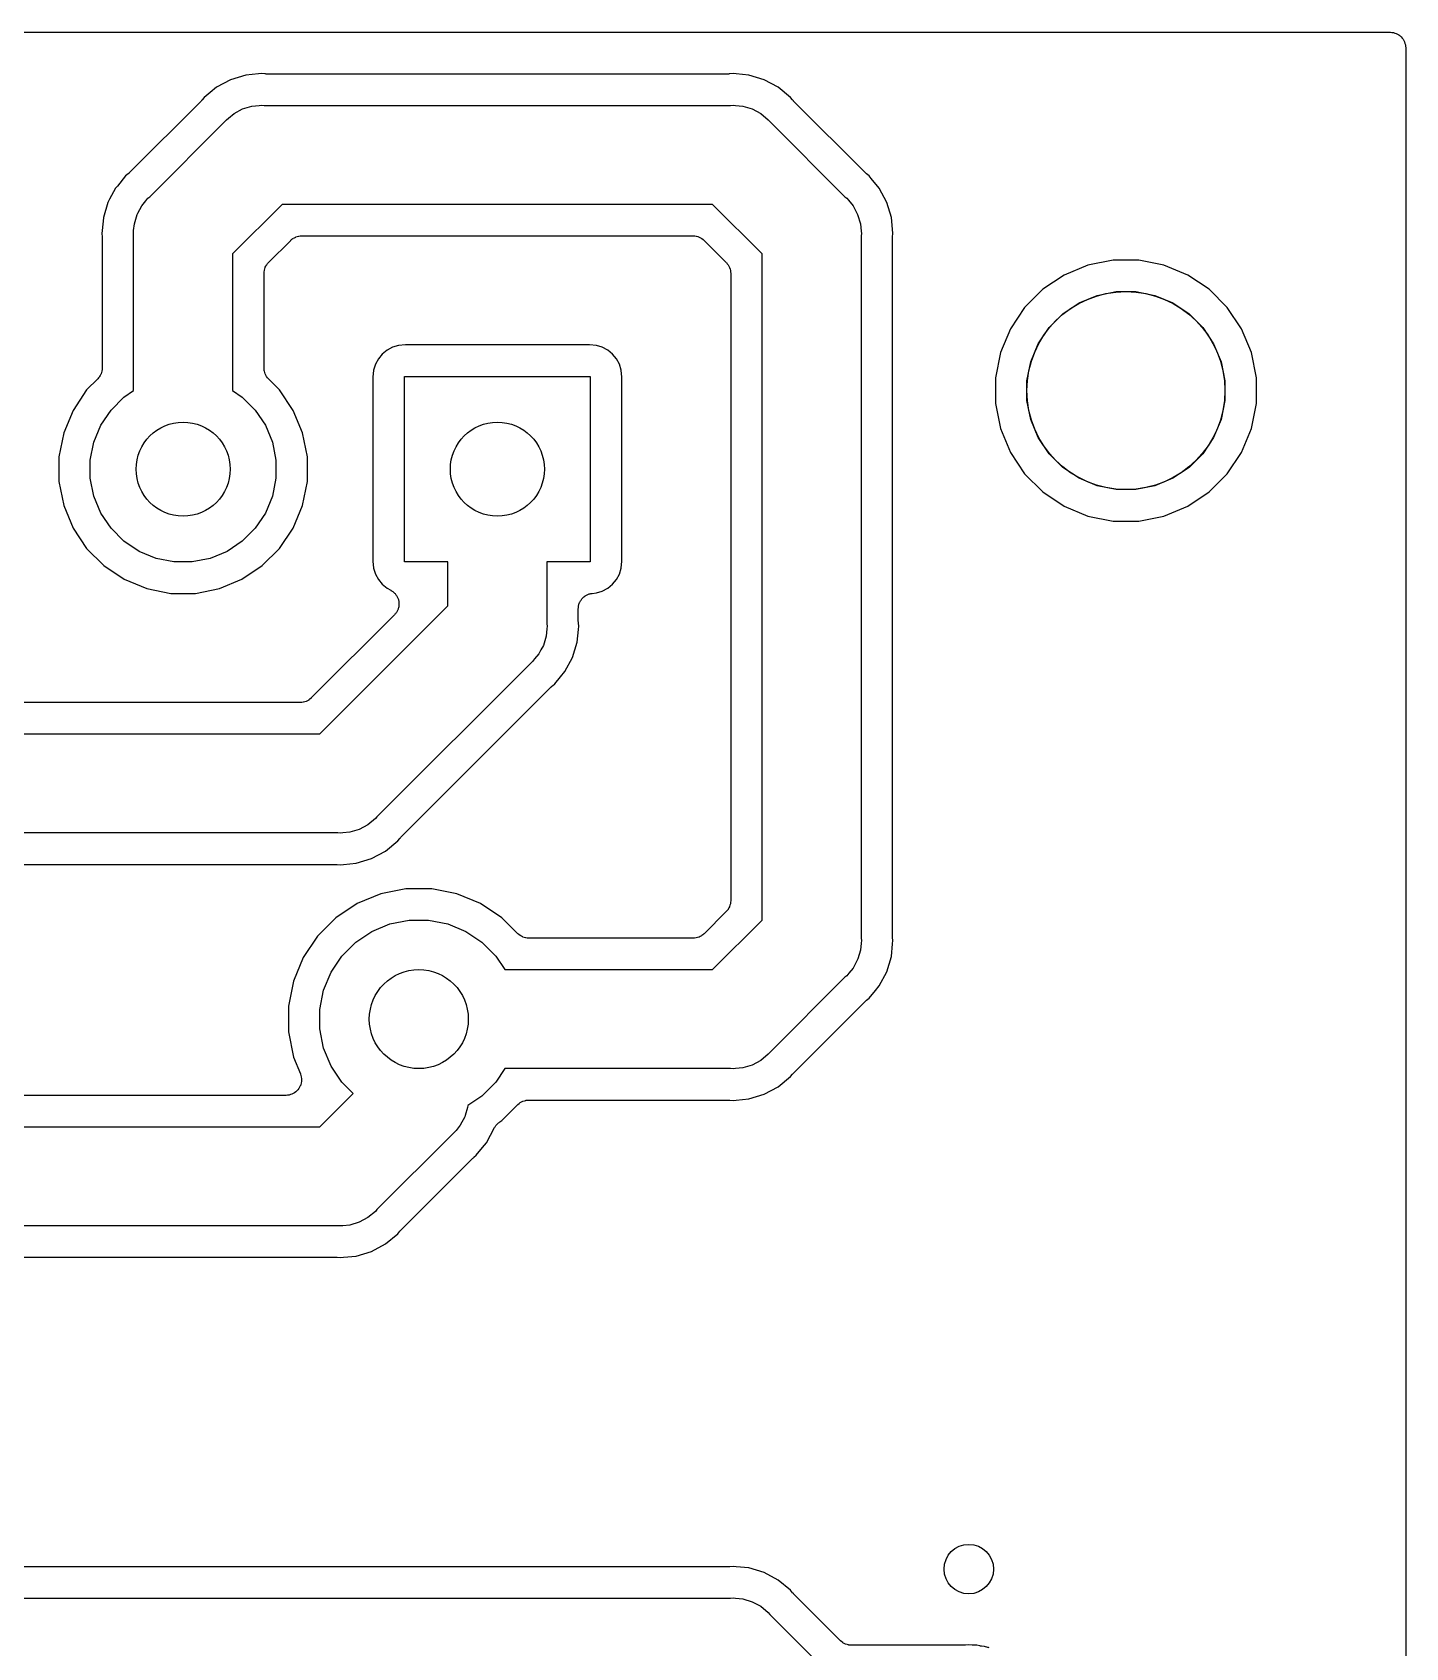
# Model space of a CAD drawing. Extents: x 42.5 to 107.4, y -118.8 to -66.6.
# Drawn here: x 85.19 to 107.39, y -92.71 to -66.6 of the extents above; entities that cross this region are included whole.
import ezdxf

# ---------------------------------------------------------------- set-up
doc = ezdxf.new("R2010")
doc.units = 0
doc.layers.add('BLACK', color=7, linetype='CONTINUOUS')

msp = doc.modelspace()

# ---------------------------------------------------------------- linework, layer by layer
at = {"layer": 'BLACK', "linetype": 'CONTINUOUS'}
for p, q in [((42.718, -66.598), (107.142, -66.598)), ((107.142, -66.598), (107.144, -66.598)), ((107.144, -66.598), (107.144, -66.598)), ((107.144, -66.598), (107.144, -66.598)), ((107.144, -66.598), (107.145, -66.598)), ((107.145, -66.598), (107.169, -66.6006)), ((107.169, -66.6006), (107.192, -66.6031)), ((107.192, -66.6031), (107.193, -66.6034)), ((107.193, -66.6034), (107.194, -66.6035)), ((107.194, -66.6035), (107.216, -66.6106)), ((107.216, -66.6106), (107.239, -66.6175)), ((107.239, -66.6175), (107.24, -66.618)), ((107.24, -66.618), (107.24, -66.6182)), ((107.24, -66.6182), (107.261, -66.6295)), ((107.261, -66.6295), (107.282, -66.6407)), ((107.282, -66.6407), (107.282, -66.6413)), ((107.282, -66.6413), (107.283, -66.6417)), ((107.283, -66.6417), (107.301, -66.6568)), ((107.301, -66.6568), (107.319, -66.6718)), ((107.319, -66.6718), (107.32, -66.6725)), ((107.32, -66.6725), (107.321, -66.6731)), ((107.321, -66.6731), (107.335, -66.6914)), ((107.335, -66.6914), (107.35, -66.7097)), ((107.35, -66.7097), (107.351, -66.7104)), ((107.351, -66.7104), (107.351, -66.7111)), ((107.351, -66.7111), (107.362, -66.7319)), ((107.362, -66.7319), (107.373, -66.7527)), ((107.373, -66.7527), (107.373, -66.7536)), ((107.373, -66.7536), (107.374, -66.7543)), ((107.374, -66.7543), (107.38, -66.7768)), ((107.38, -66.7768), (107.387, -66.7994)), ((107.387, -66.7994), (107.387, -66.8003)), ((107.387, -66.8003), (107.388, -66.8012)), ((107.388, -66.8012), (107.39, -66.8246)), ((107.39, -66.8246), (107.392, -66.848)), ((107.392, -66.848), (107.392, -118.572)), ((88.397, -67.3657), (88.1698, -67.4872)), ((88.6436, -67.2909), (88.397, -67.3657)), ((88.8479, -67.2708), (88.6436, -67.2909)), ((88.848, -67.2708), (88.8479, -67.2708)), ((88.9, -67.2657), (88.848, -67.2708)), ((88.952, -67.2708), (88.9, -67.2657)), ((88.9626, -67.2708), (88.952, -67.2708)), ((88.973, -67.272), (88.9626, -67.2708)), ((88.9765, -67.272), (88.973, -67.272)), ((96.4435, -67.272), (88.9765, -67.272)), ((96.454, -67.271), (96.4435, -67.272)), ((96.4645, -67.2711), (96.454, -67.271)), ((96.468, -67.2708), (96.4645, -67.2711)), ((96.52, -67.2657), (96.468, -67.2708)), ((96.572, -67.2708), (96.52, -67.2657)), ((96.7764, -67.2909), (96.572, -67.2708)), ((96.572, -67.2708), (96.572, -67.2708)), ((97.023, -67.3657), (96.7764, -67.2909)), ((97.2502, -67.4872), (97.023, -67.3657)), ((88.0661, -67.5723), (87.9706, -67.6506)), ((88.1698, -67.4872), (88.0661, -67.5723)), ((88.0661, -67.5723), (88.0661, -67.5723)), ((97.4494, -67.6506), (97.2502, -67.4872)), ((87.921, -67.7092), (86.7592, -68.871)), ((87.9277, -67.7011), (87.921, -67.7092)), ((87.9352, -67.6937), (87.9277, -67.7011)), ((87.9375, -67.691), (87.9352, -67.6937)), ((87.9706, -67.6506), (87.9375, -67.691)), ((88.4534, -67.9116), (88.5924, -67.8373)), ((88.5924, -67.8373), (88.7432, -67.7916)), ((88.7432, -67.7916), (88.8607, -67.78)), ((88.8607, -67.78), (88.9, -67.7761)), ((88.8607, -67.78), (88.8607, -67.78)), ((88.9, -67.7761), (88.9393, -67.78)), ((88.9393, -67.78), (96.4807, -67.78)), ((96.4807, -67.78), (96.52, -67.7761)), ((96.52, -67.7761), (96.5593, -67.78)), ((96.5593, -67.78), (96.5593, -67.78)), ((96.5593, -67.78), (96.6768, -67.7916)), ((96.6768, -67.7916), (96.8276, -67.8373)), ((96.8276, -67.8373), (96.9666, -67.9116)), ((97.4825, -67.6911), (97.4494, -67.6506)), ((97.49, -67.6985), (97.4825, -67.6911)), ((97.4966, -67.7067), (97.49, -67.6985)), ((97.499, -67.7092), (97.4966, -67.7067)), ((98.6608, -68.871), (97.499, -67.7092)), ((87.0921, -69.2565), (88.3065, -68.0421)), ((88.3065, -68.0421), (88.3316, -68.0116)), ((88.3316, -68.0116), (88.3621, -67.9865)), ((88.3621, -67.9865), (88.4534, -67.9116)), ((96.9666, -67.9116), (97.0884, -68.0116)), ((97.0884, -68.0116), (97.1135, -68.0421)), ((97.1135, -68.0421), (98.3279, -69.2565)), ((86.7006, -68.9206), (86.5672, -69.0832)), ((86.7411, -68.8875), (86.7006, -68.9206)), ((86.7485, -68.88), (86.7411, -68.8875)), ((86.7567, -68.8734), (86.7485, -68.88)), ((86.7592, -68.871), (86.7567, -68.8734)), ((98.6689, -68.8777), (98.6608, -68.871)), ((98.6763, -68.8852), (98.6689, -68.8777)), ((98.679, -68.8875), (98.6763, -68.8852)), ((98.7194, -68.9206), (98.679, -68.8875)), ((98.7525, -68.961), (98.7194, -68.9206)), ((86.5372, -69.1198), (86.4425, -69.297)), ((86.5672, -69.0832), (86.5372, -69.1198)), ((86.5672, -69.0832), (86.5672, -69.0832)), ((98.8828, -69.1198), (98.7525, -68.961)), ((98.7525, -68.961), (98.7525, -68.961)), ((99.0043, -69.347), (98.8828, -69.1198)), ((86.4157, -69.347), (86.3409, -69.5936)), ((86.4425, -69.297), (86.4157, -69.347)), ((86.8991, -69.5203), (86.9616, -69.4034)), ((86.9616, -69.4034), (87.0262, -69.3247)), ((87.0262, -69.3247), (87.0616, -69.2816)), ((87.0616, -69.2816), (87.0921, -69.2565)), ((89.2314, -69.38), (88.43, -70.1814)), ((96.1886, -69.38), (89.2314, -69.38)), ((96.99, -70.1814), (96.1886, -69.38)), ((98.3279, -69.2565), (98.3584, -69.2816)), ((98.3584, -69.2816), (98.3835, -69.3121)), ((98.3835, -69.3121), (98.4584, -69.4034)), ((98.4584, -69.4034), (98.5208, -69.5201)), ((99.0791, -69.5936), (99.0043, -69.347)), ((86.3352, -69.6521), (86.3157, -69.85)), ((86.3409, -69.5936), (86.3352, -69.6521)), ((86.3352, -69.6521), (86.3352, -69.6521)), ((86.8306, -69.8043), (86.8416, -69.6932)), ((86.8416, -69.6932), (86.8873, -69.5424)), ((86.8873, -69.5424), (86.8991, -69.5203)), ((98.5208, -69.5201), (98.5327, -69.5424)), ((98.5327, -69.5424), (98.5784, -69.6932)), ((98.5784, -69.6932), (98.59, -69.8107)), ((99.0848, -69.652), (99.0791, -69.5936)), ((99.0848, -69.6521), (99.0848, -69.652)), ((99.1043, -69.85), (99.0848, -69.6521)), ((86.3157, -69.85), (86.3208, -69.902)), ((86.3208, -69.902), (86.3211, -69.9055)), ((86.3211, -69.9055), (86.321, -69.916)), ((86.321, -69.916), (86.322, -69.9265)), ((86.322, -69.9265), (86.322, -72.0247)), ((86.8261, -69.85), (86.8306, -69.8043)), ((86.83, -69.8893), (86.8261, -69.85)), ((86.83, -71.0807), (86.83, -69.8893)), ((89.0112, -70.3186), (89.3686, -69.9612)), ((89.3686, -69.9612), (89.3692, -69.9606)), ((89.3692, -69.9606), (89.3711, -69.9588)), ((89.3692, -69.9606), (89.3692, -69.9606)), ((89.3692, -69.9606), (89.3692, -69.9606)), ((89.3711, -69.9588), (89.3891, -69.9444)), ((89.3891, -69.9444), (89.407, -69.9298)), ((89.407, -69.9298), (89.4082, -69.9292)), ((89.4082, -69.9292), (89.4092, -69.9283)), ((89.4092, -69.9283), (89.4297, -69.9177)), ((89.4297, -69.9177), (89.4501, -69.9069)), ((89.4501, -69.9069), (89.4513, -69.9065)), ((89.4513, -69.9065), (89.4525, -69.9059)), ((89.4525, -69.9059), (89.4746, -69.8995)), ((89.4746, -69.8995), (89.4968, -69.8928)), ((89.4968, -69.8928), (89.4981, -69.8926)), ((89.4981, -69.8926), (89.4994, -69.8923)), ((89.4994, -69.8923), (89.5223, -69.8903)), ((89.5223, -69.8903), (89.5453, -69.888)), ((89.5453, -69.888), (95.8747, -69.888)), ((95.8747, -69.888), (95.8755, -69.888)), ((95.8755, -69.888), (95.8755, -69.888)), ((95.8755, -69.888), (95.8756, -69.888)), ((95.8756, -69.888), (95.8781, -69.888)), ((95.8781, -69.888), (95.9011, -69.8906)), ((95.9011, -69.8906), (95.9241, -69.8929)), ((95.9241, -69.8929), (95.9253, -69.8933)), ((95.9253, -69.8933), (95.9266, -69.8935)), ((95.9266, -69.8935), (95.9486, -69.9004)), ((95.9486, -69.9004), (95.9707, -69.9072)), ((95.9707, -69.9072), (95.9719, -69.9078)), ((95.9719, -69.9078), (95.9731, -69.9082)), ((95.9731, -69.9082), (95.9933, -69.9193)), ((95.9933, -69.9193), (96.0137, -69.9303)), ((96.0137, -69.9303), (96.0147, -69.9311)), ((96.0147, -69.9311), (96.0159, -69.9317)), ((96.0159, -69.9317), (96.0335, -69.9465)), ((96.0335, -69.9465), (96.0514, -69.9612)), ((96.0514, -69.9612), (96.4088, -70.3186)), ((98.59, -69.8107), (98.59, -69.8107)), ((98.59, -69.8107), (98.5939, -69.85)), ((98.5939, -69.85), (98.59, -69.8893)), ((98.59, -69.8893), (98.59, -81.2407)), ((99.098, -69.923), (99.0992, -69.9126)), ((99.098, -69.9265), (99.098, -69.923)), ((99.098, -81.2035), (99.098, -69.9265)), ((99.0992, -69.902), (99.1043, -69.85)), ((99.0992, -69.9126), (99.0992, -69.902)), ((88.43, -70.1814), (88.43, -72.3905)), ((96.99, -80.9486), (96.99, -70.1814)), ((88.938, -70.4919), (88.9406, -70.4689)), ((88.938, -70.4944), (88.938, -70.4919)), ((88.938, -70.4945), (88.938, -70.4944)), ((88.938, -70.4953), (88.938, -70.4945)), ((88.938, -70.4945), (88.938, -70.4945)), ((88.938, -72.0247), (88.938, -70.4953)), ((88.9406, -70.4689), (88.9429, -70.4459)), ((88.9429, -70.4459), (88.9433, -70.4447)), ((88.9433, -70.4447), (88.9435, -70.4434)), ((88.9435, -70.4434), (88.9504, -70.4214)), ((88.9504, -70.4214), (88.9572, -70.3993)), ((88.9572, -70.3993), (88.9578, -70.3981)), ((88.9578, -70.3981), (88.9582, -70.3969)), ((88.9582, -70.3969), (88.9693, -70.3767)), ((88.9693, -70.3767), (88.9803, -70.3563)), ((88.9803, -70.3563), (88.9811, -70.3552)), ((88.9811, -70.3552), (88.9817, -70.3541)), ((88.9817, -70.3541), (88.9965, -70.3365)), ((88.9965, -70.3365), (89.0112, -70.3186)), ((96.4088, -70.3186), (96.4094, -70.3192)), ((96.4094, -70.3192), (96.4094, -70.3192)), ((96.4094, -70.3192), (96.4094, -70.3192)), ((96.4094, -70.3192), (96.4112, -70.3211)), ((96.4112, -70.3211), (96.4256, -70.3391)), ((96.4256, -70.3391), (96.4402, -70.357)), ((96.4402, -70.357), (96.4408, -70.3582)), ((96.4408, -70.3582), (96.4417, -70.3592)), ((96.4417, -70.3592), (96.4523, -70.3797)), ((96.4523, -70.3797), (96.4631, -70.4001)), ((96.4631, -70.4001), (96.4635, -70.4013)), ((96.4635, -70.4013), (96.4641, -70.4025)), ((96.4641, -70.4025), (96.4705, -70.4246)), ((96.4705, -70.4246), (96.4772, -70.4468)), ((96.4772, -70.4468), (96.4774, -70.4481)), ((96.4774, -70.4481), (96.4777, -70.4494)), ((96.4777, -70.4494), (96.4797, -70.4723)), ((96.4797, -70.4723), (96.482, -70.4953)), ((96.482, -70.4953), (96.482, -80.6347)), ((102.255, -70.363), (101.871, -70.5219)), ((102.662, -70.282), (102.255, -70.363)), ((103.078, -70.282), (102.662, -70.282)), ((103.485, -70.363), (103.078, -70.282)), ((103.869, -70.5219), (103.485, -70.363)), ((101.526, -70.7526), (101.233, -71.0462)), ((101.871, -70.5219), (101.526, -70.7526)), ((104.214, -70.7526), (103.869, -70.5219)), ((104.507, -71.0462), (104.214, -70.7526)), ((101.85, -71.1472), (102.112, -70.9721)), ((102.112, -70.9721), (102.403, -70.8515)), ((102.403, -70.8515), (102.712, -70.79)), ((102.712, -70.79), (103.028, -70.79)), ((103.028, -70.79), (103.337, -70.8515)), ((103.337, -70.8515), (103.628, -70.9721)), ((103.628, -70.9721), (103.89, -71.1472)), ((86.83, -72.3905), (86.83, -71.0807)), ((86.83, -71.0807), (86.83, -71.0807)), ((101.233, -71.0462), (101.002, -71.3915)), ((101.627, -71.3701), (101.85, -71.1472)), ((103.89, -71.1472), (104.113, -71.3701)), ((104.738, -71.3915), (104.507, -71.0462)), ((101.002, -71.3915), (100.843, -71.7751)), ((101.452, -71.6321), (101.627, -71.3701)), ((104.113, -71.3701), (104.288, -71.6321)), ((104.897, -71.7751), (104.738, -71.3915)), ((90.8491, -71.7991), (90.7856, -71.8764)), ((90.9264, -71.7356), (90.8491, -71.7991)), ((91.0147, -71.6884), (90.9264, -71.7356)), ((91.1104, -71.6594), (91.0147, -71.6884)), ((91.2223, -71.6483), (91.1104, -71.6594)), ((94.1977, -71.6483), (91.2223, -71.6483)), ((94.3096, -71.6594), (94.1977, -71.6483)), ((94.4053, -71.6884), (94.3096, -71.6594)), ((94.4936, -71.7356), (94.4053, -71.6884)), ((94.5709, -71.7991), (94.4936, -71.7356)), ((94.6344, -71.8764), (94.5709, -71.7991)), ((100.843, -71.7751), (100.762, -72.1824)), ((101.331, -71.9233), (101.452, -71.6321)), ((104.288, -71.6321), (104.409, -71.9233)), ((104.978, -72.1824), (104.897, -71.7751)), ((86.3194, -72.0511), (86.3171, -72.0741)), ((86.322, -72.0282), (86.3194, -72.0511)), ((86.322, -72.0247), (86.322, -72.0255)), ((86.322, -72.0255), (86.322, -72.0256)), ((86.322, -72.0256), (86.322, -72.0256)), ((86.322, -72.0256), (86.322, -72.0282)), ((88.9403, -72.0477), (88.938, -72.0247)), ((88.9423, -72.0707), (88.9403, -72.0477)), ((90.7094, -72.0604), (90.6983, -72.1723)), ((90.7384, -71.9647), (90.7094, -72.0604)), ((90.7856, -71.8764), (90.7384, -71.9647)), ((94.6816, -71.9647), (94.6344, -71.8764)), ((94.7106, -72.0604), (94.6816, -71.9647)), ((94.7217, -72.1723), (94.7106, -72.0604)), ((101.27, -72.2324), (101.331, -71.9233)), ((104.409, -71.9233), (104.47, -72.2324)), ((86.2488, -72.2015), (86.0703, -72.38)), ((86.2635, -72.1836), (86.2488, -72.2015)), ((86.2783, -72.1659), (86.2635, -72.1836)), ((86.2789, -72.1648), (86.2783, -72.1659)), ((86.2797, -72.1638), (86.2789, -72.1648)), ((86.2907, -72.1434), (86.2797, -72.1638)), ((86.3018, -72.1232), (86.2907, -72.1434)), ((86.3022, -72.1219), (86.3018, -72.1232)), ((86.3028, -72.1208), (86.3022, -72.1219)), ((86.3096, -72.0987), (86.3028, -72.1208)), ((86.3165, -72.0767), (86.3096, -72.0987)), ((86.3167, -72.0754), (86.3165, -72.0767)), ((86.3171, -72.0741), (86.3167, -72.0754)), ((88.9426, -72.072), (88.9423, -72.0707)), ((88.9428, -72.0733), (88.9426, -72.072)), ((88.9495, -72.0954), (88.9428, -72.0733)), ((88.9559, -72.1175), (88.9495, -72.0954)), ((88.9565, -72.1187), (88.9559, -72.1175)), ((88.9569, -72.12), (88.9565, -72.1187)), ((88.9677, -72.1404), (88.9569, -72.12)), ((88.9783, -72.1609), (88.9677, -72.1404)), ((88.9792, -72.1619), (88.9783, -72.1609)), ((88.9798, -72.1631), (88.9792, -72.1619)), ((88.9944, -72.1809), (88.9798, -72.1631)), ((89.0088, -72.199), (88.9944, -72.1809)), ((89.0106, -72.2008), (89.0088, -72.199)), ((89.0106, -72.2009), (89.0106, -72.2008)), ((89.0112, -72.2015), (89.0106, -72.2009)), ((89.0106, -72.2009), (89.0106, -72.2009)), ((89.1897, -72.38), (89.0112, -72.2015)), ((90.6983, -72.1723), (90.6983, -75.1477)), ((91.21, -75.16), (91.21, -72.16)), ((91.21, -72.16), (94.21, -72.16)), ((94.21, -72.16), (94.21, -75.16)), ((94.7217, -75.1477), (94.7217, -72.1723)), ((100.762, -72.1824), (100.762, -72.5976)), ((101.27, -72.5476), (101.27, -72.2324)), ((104.47, -72.2324), (104.47, -72.5476)), ((104.978, -72.5976), (104.978, -72.1824)), ((86.0703, -72.38), (85.8505, -72.7089)), ((86.4649, -72.7038), (86.6738, -72.4949)), ((86.6738, -72.4949), (86.83, -72.3905)), ((88.43, -72.3905), (88.5862, -72.4949)), ((88.5862, -72.4949), (88.7951, -72.7038)), ((89.4095, -72.7089), (89.1897, -72.38)), ((101.331, -72.8567), (101.27, -72.5476)), ((104.47, -72.5476), (104.409, -72.8567)), ((85.8505, -72.7089), (85.6992, -73.0743)), ((86.3007, -72.9495), (86.4649, -72.7038)), ((88.7951, -72.7038), (88.9593, -72.9495)), ((89.5608, -73.0743), (89.4095, -72.7089)), ((100.762, -72.5976), (100.843, -73.0049)), ((104.897, -73.0049), (104.978, -72.5976)), ((85.6992, -73.0743), (85.622, -73.4622)), ((86.1876, -73.2225), (86.3007, -72.9495)), ((88.9593, -72.9495), (89.0724, -73.2225)), ((89.638, -73.4622), (89.5608, -73.0743)), ((100.843, -73.0049), (101.002, -73.3885)), ((101.452, -73.1479), (101.331, -72.8567)), ((104.409, -72.8567), (104.288, -73.1479)), ((104.738, -73.3885), (104.897, -73.0049)), ((86.13, -73.5123), (86.1876, -73.2225)), ((89.0724, -73.2225), (89.13, -73.5123)), ((101.627, -73.4099), (101.452, -73.1479)), ((104.288, -73.1479), (104.113, -73.4099)), ((85.622, -73.4622), (85.622, -73.8578)), ((86.13, -73.8077), (86.13, -73.5123)), ((89.13, -73.5123), (89.13, -73.8077)), ((89.638, -73.8578), (89.638, -73.4622)), ((101.002, -73.3885), (101.233, -73.7338)), ((101.85, -73.6328), (101.627, -73.4099)), ((102.112, -73.8079), (101.85, -73.6328)), ((103.89, -73.6328), (103.628, -73.8079)), ((104.113, -73.4099), (103.89, -73.6328)), ((104.507, -73.7338), (104.738, -73.3885)), ((85.622, -73.8578), (85.6992, -74.2457)), ((86.1876, -74.0975), (86.13, -73.8077)), ((89.13, -73.8077), (89.0724, -74.0975)), ((89.5608, -74.2457), (89.638, -73.8578)), ((101.233, -73.7338), (101.526, -74.0274)), ((102.403, -73.9285), (102.112, -73.8079)), ((103.628, -73.8079), (103.337, -73.9285)), ((104.214, -74.0274), (104.507, -73.7338)), ((86.3007, -74.3705), (86.1876, -74.0975)), ((89.0724, -74.0975), (88.9593, -74.3705)), ((101.526, -74.0274), (101.871, -74.2581)), ((102.712, -73.99), (102.403, -73.9285)), ((103.028, -73.99), (102.712, -73.99)), ((103.337, -73.9285), (103.028, -73.99)), ((103.869, -74.2581), (104.214, -74.0274)), ((85.6992, -74.2457), (85.8505, -74.6111)), ((86.4649, -74.6162), (86.3007, -74.3705)), ((88.9593, -74.3705), (88.7951, -74.6162)), ((89.4095, -74.6111), (89.5608, -74.2457)), ((101.871, -74.2581), (102.255, -74.417)), ((102.255, -74.417), (102.662, -74.498)), ((103.078, -74.498), (103.485, -74.417)), ((103.485, -74.417), (103.869, -74.2581)), ((85.8505, -74.6111), (86.0703, -74.94)), ((86.6738, -74.8251), (86.4649, -74.6162)), ((88.7951, -74.6162), (88.5862, -74.8251)), ((89.1897, -74.94), (89.4095, -74.6111)), ((102.662, -74.498), (103.078, -74.498)), ((86.0703, -74.94), (86.35, -75.2197)), ((86.9195, -74.9893), (86.6738, -74.8251)), ((88.5862, -74.8251), (88.3405, -74.9893)), ((88.91, -75.2197), (89.1897, -74.94)), ((87.1925, -75.1024), (86.9195, -74.9893)), ((87.4823, -75.16), (87.1925, -75.1024)), ((87.7777, -75.16), (87.4823, -75.16)), ((88.0675, -75.1024), (87.7777, -75.16)), ((88.3405, -74.9893), (88.0675, -75.1024)), ((90.6983, -75.1477), (90.7094, -75.2596)), ((91.91, -75.16), (91.21, -75.16)), ((91.91, -75.8686), (91.91, -75.16)), ((94.21, -75.16), (93.51, -75.16)), ((93.51, -75.16), (93.51, -76.1607)), ((94.7106, -75.2596), (94.7217, -75.1477)), ((86.35, -75.2197), (86.6789, -75.4395)), ((86.6789, -75.4395), (87.0443, -75.5908)), ((88.2157, -75.5908), (88.5811, -75.4395)), ((88.5811, -75.4395), (88.91, -75.2197)), ((90.7094, -75.2596), (90.7384, -75.3553)), ((90.7384, -75.3553), (90.7856, -75.4436)), ((90.7856, -75.4436), (90.8491, -75.5209)), ((94.5709, -75.5209), (94.6344, -75.4436)), ((94.6344, -75.4436), (94.6816, -75.3553)), ((94.6816, -75.3553), (94.7106, -75.2596)), ((87.0443, -75.5908), (87.4322, -75.668)), ((87.4322, -75.668), (87.8278, -75.668)), ((87.8278, -75.668), (88.2157, -75.5908)), ((90.8491, -75.5209), (90.9264, -75.5844)), ((90.9264, -75.5844), (90.9871, -75.6169)), ((90.9871, -75.6169), (90.9902, -75.6186)), ((90.9902, -75.6186), (90.9997, -75.6251)), ((90.9997, -75.6251), (91.0098, -75.6306)), ((91.0098, -75.6306), (91.0197, -75.6389)), ((91.0197, -75.6389), (91.0304, -75.6462)), ((91.0304, -75.6462), (91.0384, -75.6545)), ((91.0384, -75.6545), (91.0473, -75.6618)), ((91.0473, -75.6618), (91.0554, -75.6719)), ((91.0554, -75.6719), (91.0645, -75.6811)), ((91.0645, -75.6811), (91.0707, -75.6908)), ((91.0707, -75.6908), (91.078, -75.6997)), ((91.078, -75.6997), (91.084, -75.7112)), ((91.084, -75.7112), (91.0911, -75.722)), ((91.0911, -75.722), (91.0954, -75.7327)), ((94.1019, -75.7303), (94.1099, -75.7223)), ((94.1099, -75.7223), (94.1209, -75.715)), ((94.1209, -75.715), (94.1311, -75.7068)), ((94.1311, -75.7068), (94.1411, -75.7015)), ((94.1411, -75.7015), (94.1505, -75.6953)), ((94.1505, -75.6953), (94.1627, -75.6902)), ((94.1627, -75.6902), (94.1743, -75.6842)), ((94.1743, -75.6842), (94.1852, -75.681)), ((94.1852, -75.681), (94.1956, -75.6767)), ((94.1956, -75.6767), (94.2085, -75.6741)), ((94.2085, -75.6741), (94.2212, -75.6704)), ((94.2212, -75.6704), (94.2324, -75.6694)), ((94.2324, -75.6694), (94.2435, -75.6672)), ((94.2435, -75.6672), (94.3096, -75.6606)), ((94.3096, -75.6606), (94.4053, -75.6316)), ((94.4053, -75.6316), (94.4936, -75.5844)), ((94.4936, -75.5844), (94.5709, -75.5209)), ((89.8386, -77.94), (91.91, -75.8686)), ((91.0688, -75.9864), (91.0616, -75.9971)), ((91.077, -75.9764), (91.0688, -75.9864)), ((91.0825, -75.9663), (91.077, -75.9764)), ((91.0889, -75.9568), (91.0825, -75.9663)), ((91.094, -75.9448), (91.0889, -75.9568)), ((91.1001, -75.9334), (91.094, -75.9448)), ((91.0954, -75.7327), (91.1008, -75.7429)), ((91.1035, -75.9224), (91.1001, -75.9334)), ((91.1008, -75.7429), (91.1044, -75.7553)), ((91.1079, -75.9118), (91.1035, -75.9224)), ((91.1044, -75.7553), (91.1093, -75.7673)), ((91.1106, -75.8992), (91.1079, -75.9118)), ((91.1093, -75.7673), (91.1114, -75.7786)), ((91.1144, -75.8868), (91.1106, -75.8992)), ((91.1114, -75.7786), (91.1147, -75.7897)), ((91.1155, -75.8753), (91.1144, -75.8868)), ((91.1147, -75.7897), (91.1159, -75.8025)), ((91.1179, -75.864), (91.1155, -75.8753)), ((91.1159, -75.8025), (91.1183, -75.8153)), ((91.118, -75.8511), (91.1179, -75.864)), ((91.1193, -75.8382), (91.118, -75.8511)), ((91.1183, -75.8153), (91.1182, -75.8268)), ((91.1182, -75.8268), (91.1193, -75.8382)), ((94.018, -75.9125), (94.0193, -75.9012)), ((94.018, -75.916), (94.018, -75.9125)), ((94.018, -76.1235), (94.018, -75.916)), ((94.0193, -75.9012), (94.0194, -75.8899)), ((94.0194, -75.8899), (94.022, -75.877)), ((94.022, -75.877), (94.0235, -75.864)), ((94.0235, -75.864), (94.0269, -75.8532)), ((94.0269, -75.8532), (94.0291, -75.8421)), ((94.0291, -75.8421), (94.0342, -75.83)), ((94.0342, -75.83), (94.0382, -75.8175)), ((94.0382, -75.8175), (94.0437, -75.8076)), ((94.0437, -75.8076), (94.048, -75.7971)), ((94.048, -75.7971), (94.0554, -75.7862)), ((94.0554, -75.7862), (94.0617, -75.7747)), ((94.0617, -75.7747), (94.069, -75.7661)), ((94.069, -75.7661), (94.0753, -75.7567)), ((94.0753, -75.7567), (94.0846, -75.7474)), ((94.0846, -75.7474), (94.0931, -75.7373)), ((94.0931, -75.7373), (94.1019, -75.7303)), ((91.0461, -76.0141), (89.7014, -77.3588)), ((91.0534, -76.0052), (91.0461, -76.0141)), ((91.0616, -75.9971), (91.0534, -76.0052)), ((93.51, -76.2393), (93.4984, -76.3568)), ((93.51, -76.1607), (93.5139, -76.2)), ((93.5139, -76.2), (93.51, -76.2393)), ((93.51, -76.2393), (93.51, -76.2393)), ((94.019, -76.134), (94.018, -76.1235)), ((94.0189, -76.1445), (94.019, -76.134)), ((94.0192, -76.148), (94.0189, -76.1445)), ((94.0243, -76.2), (94.0192, -76.148)), ((94.0192, -76.252), (94.0243, -76.2)), ((93.4527, -76.5076), (93.4143, -76.5795)), ((93.4984, -76.3568), (93.4527, -76.5076)), ((93.9243, -76.703), (93.9991, -76.4564)), ((93.9991, -76.4564), (94.0192, -76.252)), ((94.0192, -76.252), (94.0192, -76.252)), ((93.2784, -76.7684), (93.2479, -76.7935)), ((93.3112, -76.7284), (93.2784, -76.7684)), ((93.3784, -76.6466), (93.3112, -76.7284)), ((93.4143, -76.5795), (93.3784, -76.6466)), ((93.8028, -76.9302), (93.9243, -76.703)), ((93.2479, -76.7935), (90.7635, -79.2779)), ((93.6394, -77.1294), (93.7325, -77.0159)), ((93.7325, -77.0159), (93.8028, -76.9302)), ((93.7325, -77.0159), (93.7325, -77.0159)), ((91.149, -79.6108), (93.5808, -77.179)), ((93.5808, -77.179), (93.5833, -77.1766)), ((93.5833, -77.1766), (93.5915, -77.17)), ((93.5915, -77.17), (93.599, -77.1625)), ((93.599, -77.1625), (93.6394, -77.1294)), ((89.5247, -77.432), (76.2765, -77.432)), ((89.5477, -77.4297), (89.5247, -77.432)), ((89.5706, -77.4277), (89.5477, -77.4297)), ((89.5719, -77.4274), (89.5706, -77.4277)), ((89.5732, -77.4272), (89.5719, -77.4274)), ((89.5954, -77.4205), (89.5732, -77.4272)), ((89.6175, -77.4141), (89.5954, -77.4205)), ((89.6187, -77.4135), (89.6175, -77.4141)), ((89.6199, -77.4131), (89.6187, -77.4135)), ((89.6403, -77.4023), (89.6199, -77.4131)), ((89.6608, -77.3917), (89.6403, -77.4023)), ((89.6618, -77.3908), (89.6608, -77.3917)), ((89.663, -77.3902), (89.6618, -77.3908)), ((89.6809, -77.3756), (89.663, -77.3902)), ((89.6989, -77.3612), (89.6809, -77.3756)), ((89.7008, -77.3594), (89.6989, -77.3612)), ((89.7014, -77.3588), (89.7008, -77.3594)), ((89.7008, -77.3594), (89.7008, -77.3594)), ((89.7008, -77.3594), (89.7008, -77.3594)), ((76.2393, -77.94), (89.8386, -77.94)), ((90.7384, -79.3084), (90.6166, -79.4084)), ((90.7635, -79.2779), (90.7384, -79.3084)), ((90.1307, -79.54), (76.5314, -79.54)), ((90.17, -79.5439), (90.1307, -79.54)), ((90.2093, -79.54), (90.17, -79.5439)), ((90.3268, -79.5284), (90.2093, -79.54)), ((90.2093, -79.54), (90.2093, -79.54)), ((90.4776, -79.4827), (90.3268, -79.5284)), ((90.6166, -79.4084), (90.4776, -79.4827)), ((91.0994, -79.6694), (91.1325, -79.6289)), ((91.1325, -79.6289), (91.1348, -79.6263)), ((91.1348, -79.6263), (91.1423, -79.6189)), ((91.1423, -79.6189), (91.149, -79.6108)), ((90.673, -79.9543), (90.9002, -79.8328)), ((90.9002, -79.8328), (91.0994, -79.6694)), ((76.8453, -80.048), (90.0935, -80.048)), ((90.0935, -80.048), (90.097, -80.048)), ((90.097, -80.048), (90.1074, -80.0492)), ((90.1074, -80.0492), (90.118, -80.0492)), ((90.118, -80.0492), (90.17, -80.0543)), ((90.17, -80.0543), (90.222, -80.0492)), ((90.222, -80.0492), (90.2221, -80.0492)), ((90.2221, -80.0492), (90.4264, -80.0291)), ((90.4264, -80.0291), (90.673, -79.9543)), ((90.4415, -80.6819), (90.0962, -80.9126)), ((90.8251, -80.523), (90.4415, -80.6819)), ((91.2324, -80.442), (90.8251, -80.523)), ((91.6476, -80.442), (91.2324, -80.442)), ((92.0549, -80.523), (91.6476, -80.442)), ((92.4385, -80.6819), (92.0549, -80.523)), ((92.7838, -80.9126), (92.4385, -80.6819)), ((96.4765, -80.6866), (96.4696, -80.7086)), ((96.4767, -80.6853), (96.4765, -80.6866)), ((96.4771, -80.6841), (96.4767, -80.6853)), ((96.4794, -80.6611), (96.4771, -80.6841)), ((96.482, -80.6381), (96.4794, -80.6611)), ((96.482, -80.6347), (96.482, -80.6355)), ((96.482, -80.6355), (96.482, -80.6355)), ((96.482, -80.6355), (96.482, -80.6356)), ((96.482, -80.6356), (96.482, -80.6381)), ((90.0962, -80.9126), (89.8026, -81.2062)), ((93.0399, -81.1688), (92.7838, -80.9126)), ((96.4088, -80.8114), (96.0514, -81.1688)), ((96.1886, -81.75), (96.99, -80.9486)), ((96.4235, -80.7935), (96.4088, -80.8114)), ((96.4383, -80.7759), (96.4235, -80.7935)), ((96.4389, -80.7747), (96.4383, -80.7759)), ((96.4397, -80.7737), (96.4389, -80.7747)), ((96.4507, -80.7533), (96.4397, -80.7737)), ((96.4618, -80.7331), (96.4507, -80.7533)), ((96.4622, -80.7319), (96.4618, -80.7331)), ((96.4628, -80.7307), (96.4622, -80.7319)), ((96.4696, -80.7086), (96.4628, -80.7307)), ((89.8026, -81.2062), (89.5719, -81.5515)), ((90.4201, -81.3072), (90.6821, -81.1321)), ((90.6821, -81.1321), (90.9733, -81.0115)), ((90.9733, -81.0115), (91.2824, -80.95)), ((91.2824, -80.95), (91.5976, -80.95)), ((91.5976, -80.95), (91.9067, -81.0115)), ((91.9067, -81.0115), (92.1979, -81.1321)), ((92.1979, -81.1321), (92.4599, -81.3072)), ((93.0578, -81.1835), (93.0399, -81.1688)), ((93.0755, -81.1983), (93.0578, -81.1835)), ((93.0766, -81.1989), (93.0755, -81.1983)), ((93.0776, -81.1997), (93.0766, -81.1989)), ((93.0981, -81.2107), (93.0776, -81.1997)), ((96.0108, -81.2017), (95.9903, -81.2123)), ((96.0118, -81.2008), (96.0108, -81.2017)), ((96.013, -81.2002), (96.0118, -81.2008)), ((96.0309, -81.1856), (96.013, -81.2002)), ((96.0489, -81.1712), (96.0309, -81.1856)), ((96.0508, -81.1694), (96.0489, -81.1712)), ((96.0514, -81.1688), (96.0508, -81.1694)), ((96.0508, -81.1694), (96.0508, -81.1694)), ((96.0508, -81.1694), (96.0508, -81.1694)), ((99.099, -81.2139), (99.098, -81.2035)), ((90.1972, -81.5301), (90.4201, -81.3072)), ((92.4599, -81.3072), (92.6828, -81.5301)), ((93.1182, -81.2218), (93.0981, -81.2107)), ((93.1195, -81.2222), (93.1182, -81.2218)), ((93.1206, -81.2228), (93.1195, -81.2222)), ((93.1427, -81.2296), (93.1206, -81.2228)), ((93.1647, -81.2365), (93.1427, -81.2296)), ((93.166, -81.2367), (93.1647, -81.2365)), ((93.1673, -81.2371), (93.166, -81.2367)), ((93.1903, -81.2394), (93.1673, -81.2371)), ((93.2132, -81.242), (93.1903, -81.2394)), ((93.2158, -81.242), (93.2132, -81.242)), ((93.2159, -81.242), (93.2158, -81.242)), ((93.2158, -81.242), (93.2158, -81.242)), ((93.2167, -81.242), (93.2159, -81.242)), ((95.8747, -81.242), (93.2167, -81.242)), ((95.8977, -81.2397), (95.8747, -81.242)), ((95.9206, -81.2377), (95.8977, -81.2397)), ((95.9219, -81.2374), (95.9206, -81.2377)), ((95.9232, -81.2372), (95.9219, -81.2374)), ((95.9454, -81.2305), (95.9232, -81.2372)), ((95.9675, -81.2241), (95.9454, -81.2305)), ((95.9687, -81.2235), (95.9675, -81.2241)), ((95.9699, -81.2231), (95.9687, -81.2235)), ((95.9903, -81.2123), (95.9699, -81.2231)), ((98.5784, -81.4368), (98.5366, -81.5747)), ((98.59, -81.3193), (98.5784, -81.4368)), ((98.59, -81.2407), (98.5939, -81.28)), ((98.5939, -81.28), (98.59, -81.3193)), ((98.59, -81.3193), (98.59, -81.3193)), ((99.0791, -81.5364), (99.0992, -81.332)), ((99.0989, -81.2245), (99.099, -81.2139)), ((99.0992, -81.228), (99.0989, -81.2245)), ((99.1043, -81.28), (99.0992, -81.228)), ((99.0992, -81.332), (99.1043, -81.28)), ((99.0992, -81.332), (99.0992, -81.332)), ((89.5719, -81.5515), (89.413, -81.9351)), ((90.0221, -81.7921), (90.1972, -81.5301)), ((92.6828, -81.5301), (92.8298, -81.75)), ((98.4584, -81.7266), (98.3914, -81.8082)), ((98.5327, -81.5876), (98.4584, -81.7266)), ((98.5366, -81.5747), (98.5327, -81.5876)), ((99.0043, -81.783), (99.0791, -81.5364)), ((89.413, -81.9351), (89.332, -82.3424)), ((89.9015, -82.0833), (90.0221, -81.7921)), ((92.8298, -81.75), (96.1886, -81.75)), ((98.3279, -81.8735), (97.1135, -83.0879)), ((98.3584, -81.8484), (98.3279, -81.8735)), ((98.3914, -81.8082), (98.3584, -81.8484)), ((98.8828, -82.0102), (99.0043, -81.783)), ((89.84, -82.3924), (89.9015, -82.0833)), ((98.6633, -82.2566), (98.6715, -82.25)), ((98.6715, -82.25), (98.679, -82.2425)), ((98.679, -82.2425), (98.7194, -82.2094)), ((98.7194, -82.2094), (98.8206, -82.086)), ((98.8206, -82.086), (98.8828, -82.0102)), ((89.332, -82.3424), (89.332, -82.7576)), ((89.84, -82.7076), (89.84, -82.3924)), ((97.499, -83.4208), (98.6608, -82.259)), ((98.6608, -82.259), (98.6633, -82.2566)), ((89.332, -82.7576), (89.413, -83.1649)), ((89.9015, -83.0167), (89.84, -82.7076)), ((90.0221, -83.3079), (89.9015, -83.0167)), ((89.413, -83.1649), (89.5254, -83.4363)), ((96.8276, -83.2927), (96.6768, -83.3384)), ((96.9666, -83.2184), (96.8276, -83.2927)), ((97.0884, -83.1184), (96.9666, -83.2184)), ((97.1135, -83.0879), (97.0884, -83.1184)), ((89.5254, -83.4363), (89.5262, -83.4383)), ((89.5262, -83.4383), (89.5263, -83.4383)), ((89.5263, -83.4383), (89.5263, -83.4384)), ((89.5263, -83.4384), (89.5268, -83.4396)), ((89.5268, -83.4396), (89.5334, -83.4625)), ((89.5334, -83.4625), (89.54, -83.4852)), ((89.5419, -83.5586), (89.5394, -83.5823)), ((89.54, -83.4852), (89.5401, -83.4858)), ((89.5401, -83.4858), (89.5403, -83.4864)), ((89.5403, -83.4864), (89.5423, -83.5101)), ((89.5445, -83.5351), (89.5419, -83.5586)), ((89.5423, -83.5101), (89.5445, -83.5337)), ((89.5445, -83.5337), (89.5444, -83.5344)), ((89.5444, -83.5344), (89.5445, -83.5351)), ((90.1972, -83.5699), (90.0221, -83.3079)), ((92.8298, -83.35), (92.6828, -83.5699)), ((96.4807, -83.35), (92.8298, -83.35)), ((96.52, -83.3539), (96.4807, -83.35)), ((96.5593, -83.35), (96.52, -83.3539)), ((96.6768, -83.3384), (96.5593, -83.35)), ((96.5593, -83.35), (96.5593, -83.35)), ((97.2502, -83.6428), (97.4494, -83.4794)), ((97.4494, -83.4794), (97.4825, -83.4389)), ((97.4825, -83.4389), (97.4848, -83.4363)), ((97.4848, -83.4363), (97.4923, -83.4289)), ((97.4923, -83.4289), (97.499, -83.4208)), ((89.2945, -83.782), (82.6265, -83.782)), ((89.3182, -83.7797), (89.2945, -83.782)), ((89.3418, -83.7775), (89.3182, -83.7797)), ((89.3424, -83.7773), (89.3418, -83.7775)), ((89.343, -83.7772), (89.3424, -83.7773)), ((89.3659, -83.7703), (89.343, -83.7772)), ((89.3885, -83.7636), (89.3659, -83.7703)), ((89.3891, -83.7633), (89.3885, -83.7636)), ((89.3897, -83.7631), (89.3891, -83.7633)), ((89.4108, -83.752), (89.3897, -83.7631)), ((89.4317, -83.741), (89.4108, -83.752)), ((89.4322, -83.7405), (89.4317, -83.741)), ((89.4328, -83.7402), (89.4322, -83.7405)), ((89.4513, -83.7251), (89.4328, -83.7402)), ((89.4697, -83.7103), (89.4513, -83.7251)), ((89.4701, -83.7098), (89.4697, -83.7103)), ((89.4706, -83.7094), (89.4701, -83.7098)), ((89.4859, -83.691), (89.4706, -83.7094)), ((89.501, -83.6729), (89.4859, -83.691)), ((89.5013, -83.6723), (89.501, -83.6729)), ((89.5017, -83.6718), (89.5013, -83.6723)), ((89.5131, -83.6508), (89.5017, -83.6718)), ((89.5244, -83.6301), (89.5131, -83.6508)), ((89.5246, -83.6295), (89.5244, -83.6301)), ((89.5249, -83.6289), (89.5246, -83.6295)), ((89.532, -83.606), (89.5249, -83.6289)), ((89.5391, -83.5836), (89.532, -83.606)), ((89.5392, -83.5829), (89.5391, -83.5836)), ((89.5394, -83.5823), (89.5392, -83.5829)), ((89.8386, -84.29), (90.3779, -83.7507)), ((90.3779, -83.7507), (90.1972, -83.5699)), ((92.4599, -83.7928), (92.2315, -83.9454)), ((92.6828, -83.5699), (92.4599, -83.7928)), ((96.7764, -83.8391), (97.023, -83.7643)), ((97.023, -83.7643), (97.2502, -83.6428)), ((92.2284, -83.9768), (92.1881, -84.1097)), ((92.2315, -83.9454), (92.2284, -83.9768)), ((92.7838, -84.1874), (93.0399, -83.9312)), ((93.0399, -83.9312), (93.0405, -83.9306)), ((93.0405, -83.9306), (93.0406, -83.9306)), ((93.0406, -83.9306), (93.0424, -83.9288)), ((93.0406, -83.9306), (93.0406, -83.9306)), ((93.0424, -83.9288), (93.0605, -83.9144)), ((93.0605, -83.9144), (93.0784, -83.8998)), ((93.0784, -83.8998), (93.0795, -83.8992)), ((93.0795, -83.8992), (93.0806, -83.8983)), ((93.0806, -83.8983), (93.101, -83.8877)), ((93.101, -83.8877), (93.1214, -83.8769)), ((93.1214, -83.8769), (93.1227, -83.8765)), ((93.1227, -83.8765), (93.1239, -83.8759)), ((93.1239, -83.8759), (93.146, -83.8695)), ((93.146, -83.8695), (93.1682, -83.8628)), ((93.1682, -83.8628), (93.1695, -83.8626)), ((93.1695, -83.8626), (93.1707, -83.8623)), ((93.1707, -83.8623), (93.1937, -83.8603)), ((93.1937, -83.8603), (93.2167, -83.858)), ((93.2167, -83.858), (96.4435, -83.858)), ((96.4435, -83.858), (96.447, -83.858)), ((96.447, -83.858), (96.4574, -83.8592)), ((96.4574, -83.8592), (96.468, -83.8592)), ((96.468, -83.8592), (96.52, -83.8643)), ((96.52, -83.8643), (96.572, -83.8592)), ((96.572, -83.8592), (96.5721, -83.8592)), ((96.5721, -83.8592), (96.7764, -83.8391)), ((82.5893, -84.29), (89.8386, -84.29)), ((92.1084, -84.2666), (92.0416, -84.348)), ((92.1827, -84.1276), (92.1084, -84.2666)), ((92.1881, -84.1097), (92.1827, -84.1276)), ((92.5328, -84.5502), (92.6656, -84.3019)), ((92.6656, -84.3019), (92.6672, -84.2988)), ((92.6672, -84.2988), (92.6733, -84.29)), ((92.6733, -84.29), (92.6784, -84.2805)), ((92.6784, -84.2805), (92.6871, -84.2699)), ((92.6871, -84.2699), (92.6949, -84.2586)), ((92.6949, -84.2586), (92.7026, -84.2511)), ((92.7026, -84.2511), (92.7094, -84.2428)), ((92.7094, -84.2428), (92.72, -84.2341)), ((92.72, -84.2341), (92.7298, -84.2246)), ((92.7298, -84.2246), (92.7388, -84.2187)), ((92.7388, -84.2187), (92.7471, -84.2119)), ((92.7471, -84.2119), (92.7838, -84.1874)), ((91.9779, -84.4135), (90.7635, -85.6279)), ((92.0084, -84.3884), (91.9779, -84.4135)), ((92.0416, -84.348), (92.0084, -84.3884)), ((92.4706, -84.626), (92.5328, -84.5502)), ((91.149, -85.9608), (92.3108, -84.799)), ((92.3108, -84.799), (92.3133, -84.7966)), ((92.3133, -84.7966), (92.3215, -84.79)), ((92.3215, -84.79), (92.329, -84.7825)), ((92.329, -84.7825), (92.3694, -84.7494)), ((92.3694, -84.7494), (92.4706, -84.626)), ((90.7635, -85.6279), (90.7384, -85.6584)), ((90.1307, -85.89), (82.8814, -85.89)), ((90.17, -85.8939), (90.1307, -85.89)), ((90.2093, -85.89), (90.17, -85.8939)), ((90.3268, -85.8784), (90.2093, -85.89)), ((90.2093, -85.89), (90.2093, -85.89)), ((90.4776, -85.8327), (90.3268, -85.8784)), ((90.6166, -85.7584), (90.4776, -85.8327)), ((90.7384, -85.6584), (90.6166, -85.7584)), ((90.9002, -86.1828), (91.0994, -86.0194)), ((91.0994, -86.0194), (91.1325, -85.9789)), ((91.1325, -85.9789), (91.1348, -85.9763)), ((91.1348, -85.9763), (91.1423, -85.9689)), ((91.1423, -85.9689), (91.149, -85.9608)), ((83.1953, -86.398), (90.0935, -86.398)), ((90.0935, -86.398), (90.097, -86.398)), ((90.097, -86.398), (90.1074, -86.3992)), ((90.1074, -86.3992), (90.118, -86.3992)), ((90.118, -86.3992), (90.17, -86.4043)), ((90.17, -86.4043), (90.222, -86.3992)), ((90.222, -86.3992), (90.2221, -86.3992)), ((90.2221, -86.3992), (90.4264, -86.3791)), ((90.4264, -86.3791), (90.673, -86.3043)), ((90.673, -86.3043), (90.9002, -86.1828)), ((96.4435, -91.402), (80.298, -91.402)), ((96.454, -91.401), (96.4435, -91.402)), ((96.4645, -91.4011), (96.454, -91.401)), ((96.468, -91.4008), (96.4645, -91.4011)), ((96.52, -91.3957), (96.468, -91.4008)), ((96.572, -91.4008), (96.52, -91.3957)), ((96.7764, -91.4209), (96.572, -91.4008)), ((96.572, -91.4008), (96.572, -91.4008)), ((97.023, -91.4957), (96.7764, -91.4209)), ((97.2502, -91.6172), (97.023, -91.4957)), ((97.4494, -91.7806), (97.2502, -91.6172)), ((79.54, -91.91), (96.4807, -91.91)), ((96.4807, -91.91), (96.52, -91.9061)), ((96.52, -91.9061), (96.5593, -91.91)), ((96.5593, -91.91), (96.5593, -91.91)), ((96.5593, -91.91), (96.6768, -91.9216)), ((97.4825, -91.8211), (97.4494, -91.7806)), ((97.49, -91.8285), (97.4825, -91.8211)), ((97.4966, -91.8367), (97.49, -91.8285)), ((97.499, -91.8392), (97.4966, -91.8367)), ((98.2586, -92.5988), (97.499, -91.8392)), ((96.6768, -91.9216), (96.8276, -91.9673)), ((96.8276, -91.9673), (96.9666, -92.0416)), ((96.9666, -92.0416), (97.0884, -92.1416)), ((97.0884, -92.1416), (97.1135, -92.1721)), ((97.1135, -92.1721), (98.1214, -93.18)), ((98.2764, -92.6134), (98.2586, -92.5988)), ((98.2941, -92.6283), (98.2764, -92.6134)), ((98.2953, -92.6289), (98.2941, -92.6283)), ((98.2963, -92.6297), (98.2953, -92.6289)), ((98.3167, -92.6407), (98.2963, -92.6297)), ((98.3369, -92.6518), (98.3167, -92.6407)), ((98.3381, -92.6522), (98.3369, -92.6518)), ((98.3393, -92.6528), (98.3381, -92.6522)), ((98.3614, -92.6596), (98.3393, -92.6528)), ((98.3834, -92.6665), (98.3614, -92.6596)), ((98.3847, -92.6667), (98.3834, -92.6665)), ((98.3859, -92.6671), (98.3847, -92.6667)), ((98.4089, -92.6694), (98.3859, -92.6671)), ((98.4319, -92.672), (98.4089, -92.6694)), ((98.4344, -92.672), (98.4319, -92.672)), ((98.4345, -92.672), (98.4344, -92.672)), ((98.4353, -92.672), (98.4345, -92.672)), ((98.4345, -92.672), (98.4345, -92.672)), ((100.253, -92.672), (98.4353, -92.672)), ((100.264, -92.671), (100.253, -92.672)), ((100.274, -92.6711), (100.264, -92.671)), ((100.278, -92.6708), (100.274, -92.6711)), ((100.33, -92.6657), (100.278, -92.6708)), ((100.382, -92.6708), (100.33, -92.6657)), ((100.393, -92.6708), (100.382, -92.6708)), ((100.403, -92.672), (100.393, -92.6708)), ((100.407, -92.672), (100.403, -92.672)), ((100.459, -92.672), (100.407, -92.672)), ((100.51, -92.6822), (100.459, -92.672)), ((100.521, -92.6832), (100.51, -92.6822)), ((100.531, -92.6854), (100.521, -92.6832)), ((100.534, -92.6858), (100.531, -92.6854)), ((100.586, -92.6909), (100.534, -92.6858)), ((100.636, -92.7061), (100.586, -92.6909)), ((100.647, -92.7082), (100.636, -92.7061)), ((100.657, -92.7114), (100.647, -92.7082))]:
    msp.add_line(p, q, dxfattribs=at)
at = {"layer": 'BLACK'}
for centre, radius in [((102.87, -72.39), 1.6), ((87.63, -73.66), 0.76), ((92.71, -73.66), 0.76), ((91.44, -82.55), 0.8), ((100.33, -91.44), 0.4)]:
    msp.add_circle(centre, radius, dxfattribs=at)

doc.saveas('drawing.dxf')
